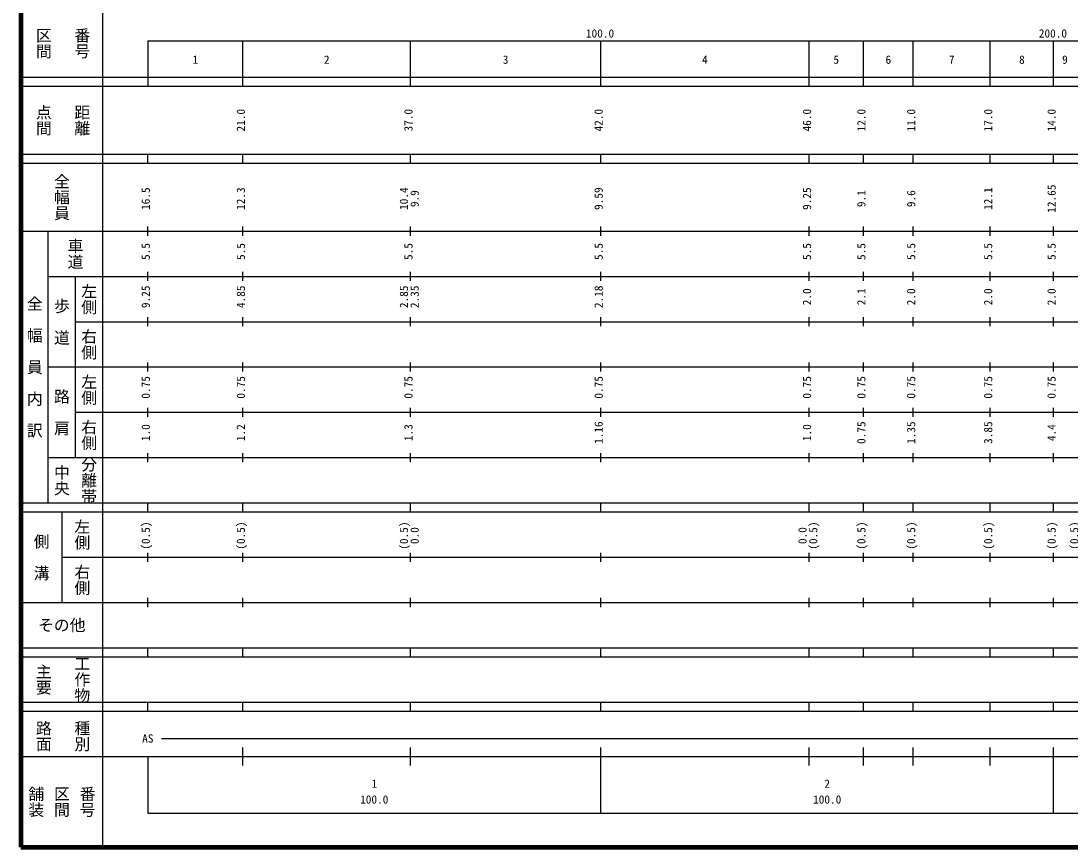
# Model space of a CAD drawing. Units: millimetres on the paper, enlarged 1000 times. Extents: x 40000 to 680000, y 20000 to 380000.
# Drawn here: x 40000 to 271615, y 20000 to 202409 of the extents above; entities that cross this region are included whole.
import ezdxf
from ezdxf.enums import TextEntityAlignment as Align

# ---------------------------------------------------------------- set-up
doc = ezdxf.new("R2010")
doc.units = ezdxf.units.MM
doc.header["$LTSCALE"] = 1000
doc.layers.add('M-TTL', color=2, linetype='Continuous', lineweight=140)
doc.layers.add('M-TTL-BAND', color=7, linetype='Continuous', lineweight=25)
doc.styles.add('@ＭＳ ゴシック', font='')
doc.styles.add('ＭＳ ゴシック', font='')
doc.styles.get('@ＭＳ ゴシック').set_extended_font_data('@MS Gothic')
doc.styles.get('ＭＳ ゴシック').set_extended_font_data('MS Gothic')

msp = doc.modelspace()

# ---------------------------------------------------------------- linework, layer by layer
at = {"layer": 'M-TTL'}
for p, q in [((40000, 380000), (40000, 20000)), ((40000, 20000), (680000, 20000))]:
    msp.add_line(p, q, dxfattribs=at)
at = {"layer": 'M-TTL-BAND'}
for p, q in [((58000, 370000), (58000, 20000)), ((68000, 198000), (579000, 198000)), ((68000, 198000), (68000, 188000)), ((89000, 188000), (89000, 198000)), ((126000, 188000), (126000, 198000)), ((168000, 188000), (168000, 198000)), ((214000, 188000), (214000, 198000)), ((226000, 188000), (226000, 198000)), ((237000, 188000), (237000, 198000)), ((254000, 188000), (254000, 198000)), ((268000, 188000), (268000, 198000)), ((40000, 190000), (579000, 190000)), ((40000, 188000), (579000, 188000)), ((40000, 173000), (579000, 173000)), ((68000, 171000), (68000, 173000)), ((89000, 171000), (89000, 173000)), ((126000, 171000), (126000, 173000)), ((168000, 171000), (168000, 173000)), ((214000, 171000), (214000, 173000)), ((226000, 171000), (226000, 173000)), ((237000, 171000), (237000, 173000)), ((254000, 171000), (254000, 173000)), ((268000, 171000), (268000, 173000)), ((40000, 171000), (579000, 171000)), ((40000, 156000), (579000, 156000)), ((46000, 96000), (46000, 156000)), ((68000, 155000), (68000, 157000)), ((89000, 155000), (89000, 157000)), ((126000, 155000), (126000, 157000)), ((168000, 155000), (168000, 157000)), ((214000, 155000), (214000, 157000)), ((226000, 155000), (226000, 157000)), ((237000, 155000), (237000, 157000)), ((254000, 155000), (254000, 157000)), ((268000, 155000), (268000, 157000)), ((46000, 146000), (579000, 146000)), ((52000, 146000), (52000, 106000)), ((68000, 145000), (68000, 147000)), ((89000, 145000), (89000, 147000)), ((126000, 145000), (126000, 147000)), ((168000, 145000), (168000, 147000)), ((214000, 145000), (214000, 147000)), ((226000, 145000), (226000, 147000)), ((237000, 145000), (237000, 147000)), ((254000, 145000), (254000, 147000)), ((268000, 145000), (268000, 147000)), ((68000, 135000), (68000, 137000)), ((89000, 135000), (89000, 137000)), ((126000, 135000), (126000, 137000)), ((168000, 135000), (168000, 137000)), ((214000, 135000), (214000, 137000)), ((226000, 135000), (226000, 137000)), ((237000, 135000), (237000, 137000)), ((254000, 135000), (254000, 137000)), ((268000, 135000), (268000, 137000)), ((52000, 136000), (579000, 136000)), ((46000, 126000), (579000, 126000)), ((68000, 125000), (68000, 127000)), ((89000, 125000), (89000, 127000)), ((126000, 125000), (126000, 127000)), ((168000, 125000), (168000, 127000)), ((214000, 125000), (214000, 127000)), ((226000, 125000), (226000, 127000)), ((237000, 125000), (237000, 127000)), ((254000, 125000), (254000, 127000)), ((268000, 125000), (268000, 127000)), ((52000, 116000), (579000, 116000)), ((68000, 115000), (68000, 117000)), ((89000, 115000), (89000, 117000)), ((126000, 115000), (126000, 117000)), ((168000, 115000), (168000, 117000)), ((214000, 115000), (214000, 117000)), ((226000, 115000), (226000, 117000)), ((237000, 115000), (237000, 117000)), ((254000, 115000), (254000, 117000)), ((268000, 115000), (268000, 117000)), ((68000, 105000), (68000, 107000)), ((89000, 105000), (89000, 107000)), ((126000, 105000), (126000, 107000)), ((168000, 105000), (168000, 107000)), ((214000, 105000), (214000, 107000)), ((226000, 105000), (226000, 107000)), ((237000, 105000), (237000, 107000)), ((254000, 105000), (254000, 107000)), ((268000, 105000), (268000, 107000)), ((46000, 106000), (579000, 106000)), ((40000, 96000), (579000, 96000)), ((68000, 94000), (68000, 96000)), ((89000, 94000), (89000, 96000)), ((126000, 94000), (126000, 96000)), ((168000, 94000), (168000, 96000)), ((214000, 94000), (214000, 96000)), ((226000, 94000), (226000, 96000)), ((237000, 94000), (237000, 96000)), ((254000, 94000), (254000, 96000)), ((268000, 94000), (268000, 96000)), ((40000, 94000), (579000, 94000)), ((49000, 94000), (49000, 74000)), ((49000, 84000), (579000, 84000)), ((68000, 83000), (68000, 85000)), ((89000, 83000), (89000, 85000)), ((126000, 83000), (126000, 85000)), ((168000, 83000), (168000, 85000)), ((214000, 83000), (214000, 85000)), ((226000, 83000), (226000, 85000)), ((237000, 83000), (237000, 85000)), ((254000, 83000), (254000, 85000)), ((268000, 83000), (268000, 85000)), ((68000, 73000), (68000, 75000)), ((89000, 73000), (89000, 75000)), ((126000, 73000), (126000, 75000)), ((168000, 73000), (168000, 75000)), ((214000, 73000), (214000, 75000)), ((226000, 73000), (226000, 75000)), ((237000, 73000), (237000, 75000)), ((254000, 73000), (254000, 75000)), ((268000, 73000), (268000, 75000)), ((40000, 74000), (579000, 74000)), ((40000, 64000), (579000, 64000)), ((68000, 62000), (68000, 64000)), ((89000, 62000), (89000, 64000)), ((126000, 62000), (126000, 64000)), ((168000, 62000), (168000, 64000)), ((214000, 62000), (214000, 64000)), ((226000, 62000), (226000, 64000)), ((237000, 62000), (237000, 64000)), ((254000, 62000), (254000, 64000)), ((268000, 62000), (268000, 64000)), ((40000, 62000), (579000, 62000)), ((40000, 52000), (579000, 52000)), ((68000, 50000), (68000, 52000)), ((89000, 50000), (89000, 52000)), ((126000, 50000), (126000, 52000)), ((168000, 50000), (168000, 52000)), ((214000, 50000), (214000, 52000)), ((226000, 50000), (226000, 52000)), ((237000, 50000), (237000, 52000)), ((254000, 50000), (254000, 52000)), ((268000, 50000), (268000, 52000)), ((40000, 50000), (579000, 50000)), ((71000, 44000), (565000, 44000)), ((89000, 38000), (89000, 42000)), ((126000, 38000), (126000, 42000)), ((168000, 27500), (168000, 42000)), ((214000, 38000), (214000, 42000)), ((226000, 38000), (226000, 42000)), ((237000, 38000), (237000, 42000)), ((254000, 38000), (254000, 42000)), ((268000, 27500), (268000, 42000)), ((40000, 40000), (579000, 40000)), ((68000, 40000), (68000, 27500)), ((68000, 27500), (579000, 27500))]:
    msp.add_line(p, q, dxfattribs=at)

# ---------------------------------------------------------------- texts
at = {"layer": 'M-TTL-BAND', "style": '@ＭＳ ゴシック'}
for s, p in [('区間', (45000, 197500)), ('番号', (53500, 197500)), ('点間', (45000, 180500)), ('距離', (53500, 180500)), ('全幅員', (49000, 163500)), ('車道', (52000, 151000)), ('左側', (55000, 141000)), ('全\u3000幅\u3000員\u3000内\u3000訳', (43000, 126000)), ('歩\u3000道', (49000, 136000)), ('右側', (55000, 131000)), ('左側', (55000, 121000)), ('路\u3000肩', (49000, 116000)), ('右側', (55000, 111000)), ('中央', (49000, 101000)), ('分離帯', (55000, 101000)), ('左側', (53500, 89000)), ('側\u3000溝', (44500, 84000)), ('右側', (53500, 79000)), ('主要', (45000, 57000)), ('工作物', (53500, 57000)), ('路面', (45000, 44500)), ('種別', (53500, 44500)), ('舗装', (43333, 30000)), ('区間', (49000, 30000)), ('番号', (54667, 30000))]:
    msp.add_text(s, height=2566, rotation=270, dxfattribs=at).set_placement(p, align=Align.MIDDLE_CENTER)
at = {"layer": 'M-TTL-BAND', "style": 'ＭＳ ゴシック'}
for s, p in [('100.0', (167844, 198195)), ('200.0', (267844, 198195)), ('1', (78500, 192405)), ('2', (107500, 192405)), ('3', (147000, 192405)), ('4', (191000, 192405)), ('5', (220000, 192405)), ('6', (231500, 192405)), ('7', (245500, 192405)), ('8', (261000, 192405)), ('9', (270500, 192405)), ('AS', (68000, 42500)), ('1', (118000, 32523)), ('2', (218000, 32523)), ('100.0', (118000, 29033)), ('100.0', (218000, 29033))]:
    msp.add_text(s, height=1833, dxfattribs=at).set_placement(p, align=Align.BOTTOM_CENTER)
for s, p in [('21.0', (90000, 180500)), ('37.0', (127000, 180500)), ('42.0', (169000, 180500)), ('46.0', (215000, 180500)), ('12.0', (227000, 180500)), ('11.0', (238000, 180500)), ('17.0', (255000, 180500)), ('14.0', (269000, 180500)), ('16.5', (69000, 163174)), ('12.3', (90000, 163174)), ('10.4', (126000, 163174)), ('9.9', (128370, 163174)), ('9.59', (169000, 163174)), ('9.25', (215000, 163174)), ('9.1', (227000, 163174)), ('9.6', (238000, 163174)), ('12.1', (255000, 163174)), ('12.65', (269000, 163174)), ('5.5', (69000, 151500)), ('5.5', (90000, 151500)), ('5.5', (127000, 151500)), ('5.5', (169000, 151500)), ('5.5', (215000, 151500)), ('5.5', (227000, 151500)), ('5.5', (238000, 151500)), ('5.5', (255000, 151500)), ('5.5', (269000, 151500)), ('9.25', (69000, 141500)), ('4.85', (90000, 141500)), ('2.85', (126000, 141500)), ('2.35', (128370, 141500)), ('2.18', (169000, 141500)), ('2.0', (215000, 141500)), ('2.1', (227000, 141500)), ('2.0', (238000, 141500)), ('2.0', (255000, 141500)), ('2.0', (269000, 141500)), ('0.75', (69000, 121500)), ('0.75', (90000, 121500)), ('0.75', (127000, 121500)), ('0.75', (169000, 121500)), ('0.75', (215000, 121500)), ('0.75', (227000, 121500)), ('0.75', (238000, 121500)), ('0.75', (255000, 121500)), ('0.75', (269000, 121500)), ('1.16', (169000, 111500)), ('0.75', (227000, 111500)), ('1.35', (238000, 111500)), ('3.85', (255000, 111500)), ('1.0', (69000, 111500)), ('1.2', (90000, 111500)), ('1.3', (127000, 111500)), ('1.0', (215000, 111500)), ('4.4', (269000, 111500)), ('(0.5)', (69000, 88764)), ('(0.5)', (90000, 88764)), ('(0.5)', (126000, 88764)), ('0.0', (128370, 88764)), ('0.0', (214000, 88764)), ('(0.5)', (216370, 88764)), ('(0.5)', (227000, 88764)), ('(0.5)', (238000, 88764)), ('(0.5)', (255000, 88764)), ('(0.5)', (269000, 88764)), ('(0.5)', (274000, 88764))]:
    msp.add_text(s, height=1833, rotation=90, dxfattribs=at).set_placement(p, align=Align.BOTTOM_CENTER)
msp.add_text('その他', height=2566, dxfattribs=at).set_placement((49000, 69000), align=Align.MIDDLE_CENTER)

doc.saveas('drawing.dxf')
